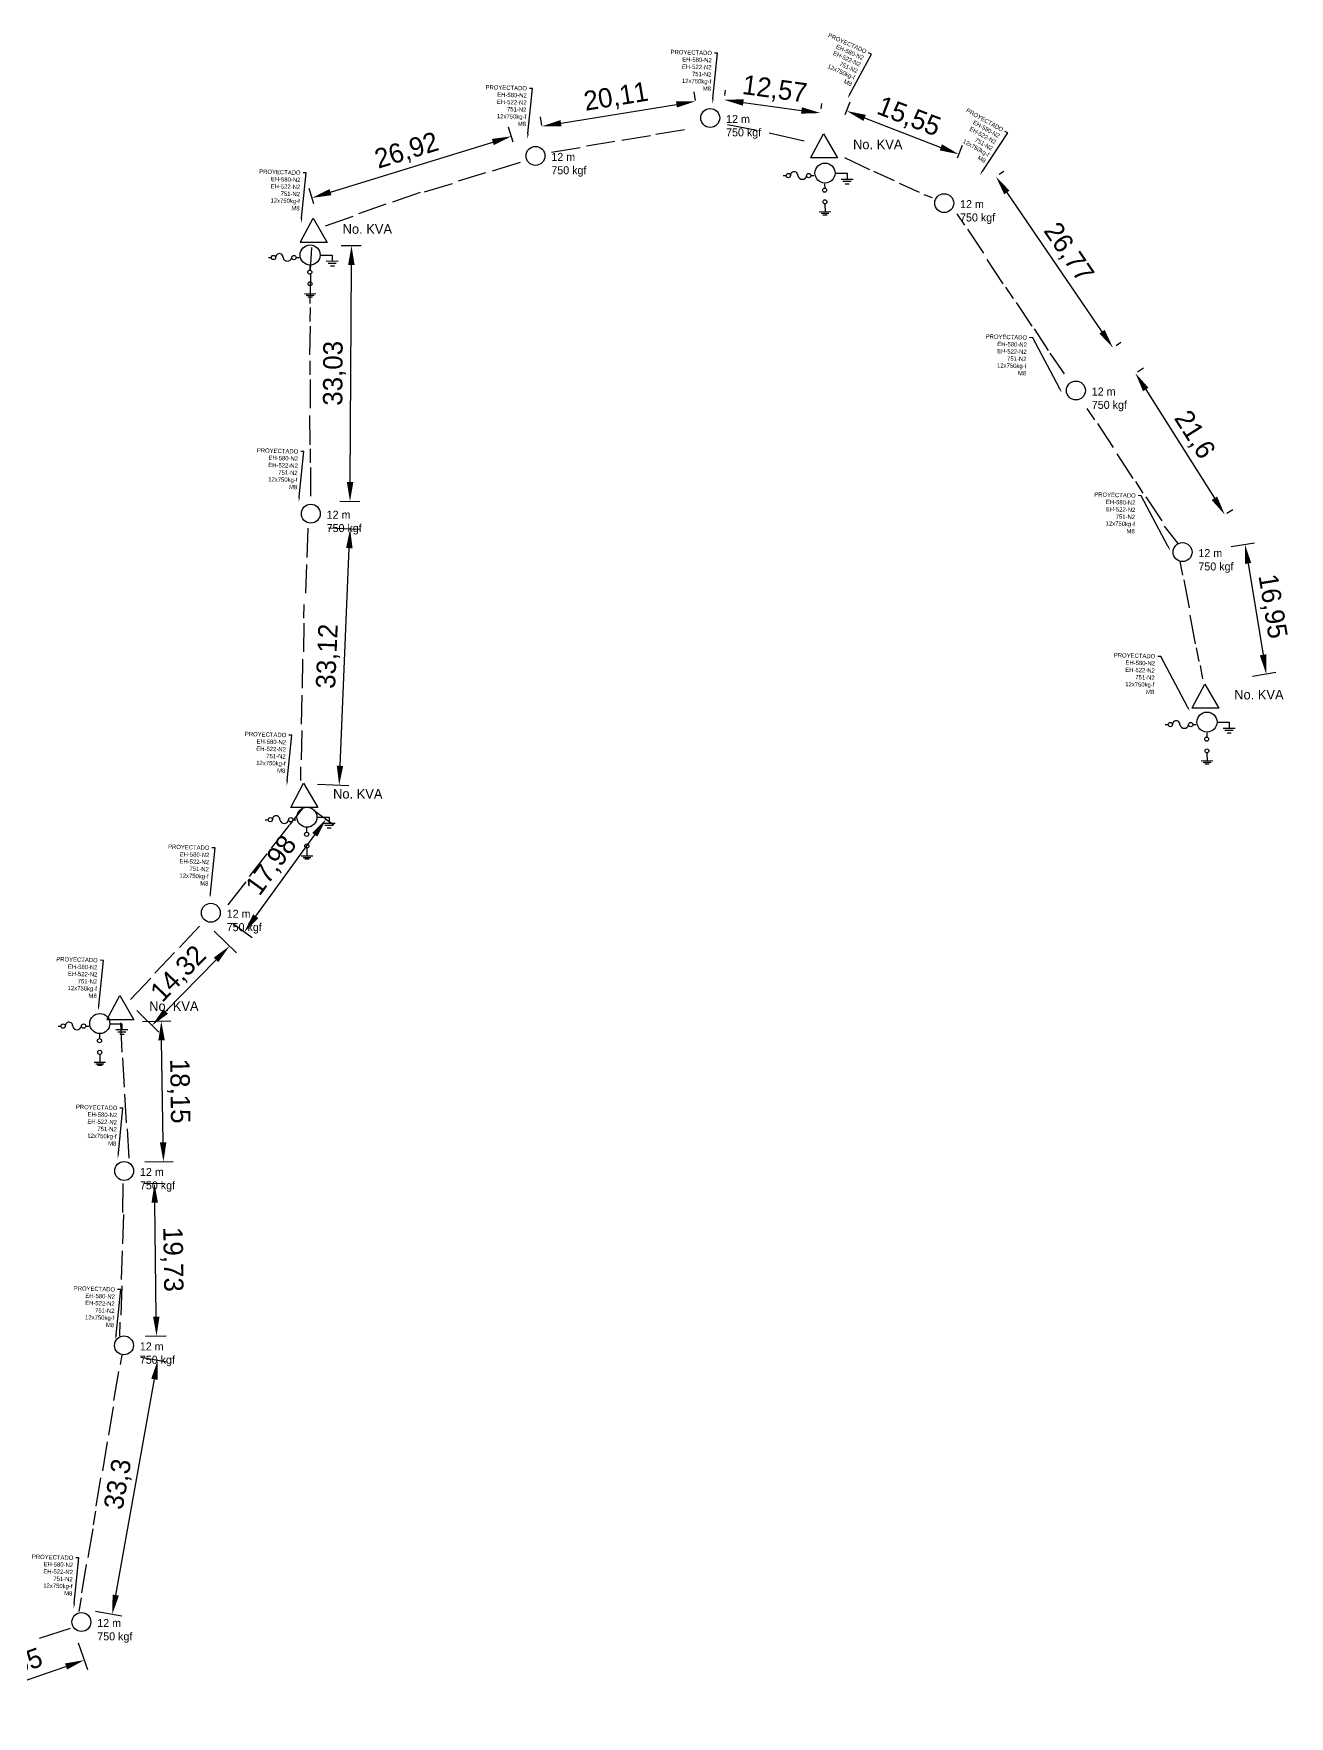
# Model space of a CAD drawing. Header units: millimetres. Extents: x -3588 to 75209, y -3737 to 38254.
# Drawn here: x 32088.8 to 32250.9, y 19067.6 to 19284.8 of the extents above; entities that cross this region are included whole.
import ezdxf
from ezdxf import colors
from ezdxf.entities.mleader import LeaderData, LeaderLine
from ezdxf.math import Vec2, Vec3

# ---------------------------------------------------------------- set-up
doc = ezdxf.new("R2010")
doc.units = ezdxf.units.MM
doc.linetypes.add('CONTINUA', pattern=[0])
doc.layers.add('Mancheta', color=255, linetype='Continuous')
doc.dimstyles.new('ISO-25', dxfattribs={"dimtxt": 2.5, "dimasz": 2.5, "dimexe": 1.25, "dimexo": 0.625, "dimtad": 1, "dimtxsty": 'Standard', "dimcen": 2.5, "dimadec": 0, "dimazin": 0, "dimtfac": 1, "dimtmove": 0, "dimatfit": 3, "dimfxl": 1, "dimarcsym": 0})

# ---------------------------------------------------------------- blocks, each defined once
blk = doc.blocks.new('*D841')
at = {"color": 0, "lineweight": -2, "transparency": 16777216}
for p, q in [((32094.57, 19077.07), (32095.74, 19073.67)), ((32080.17, 19069.6), (32092.97, 19074.03)), ((32077.04, 19071), (32078.22, 19067.6))]:
    blk.add_line(p, q, dxfattribs=at)
at = {"color": 0, "transparency": 16777216}
for points in [[(32092.84, 19074.43), (32093.11, 19073.64), (32095.33, 19074.85)], [(32080.04, 19069.99), (32080.31, 19069.21), (32077.81, 19068.78)]]:
    blk.add_solid(points, dxfattribs=at)
at = {"layer": 'Defpoints', "color": 0, "transparency": 16777216}
for p in [(32094.36, 19077.66), (32095.33, 19074.85), (32076.84, 19071.59)]:
    blk.add_point(p, dxfattribs=at)
at = {"color": 0, "transparency": 16777216, "insert": (32085.89, 19073.79), "char_height": 2.5, "attachment_point": 5, "rotation": 19.0946}
blk.add_mtext('18,55', dxfattribs=at)
blk = doc.blocks.new('*D842')
at = {"color": 0, "lineweight": -2, "transparency": 16777216}
for p, q in [((32102.65, 19113.96), (32106.06, 19113.35)), ((32099.4, 19083.25), (32104.39, 19111.11)), ((32096.79, 19081.18), (32100.19, 19080.57))]:
    blk.add_line(p, q, dxfattribs=at)
at = {"color": 0, "transparency": 16777216}
for points in [[(32103.98, 19111.19), (32104.8, 19111.04), (32104.83, 19113.57)], [(32098.99, 19083.32), (32099.81, 19083.18), (32098.96, 19080.79)]]:
    blk.add_solid(points, dxfattribs=at)
at = {"layer": 'Defpoints', "color": 0, "transparency": 16777216}
for p in [(32102.04, 19114.07), (32104.83, 19113.57), (32096.17, 19081.29)]:
    blk.add_point(p, dxfattribs=at)
at = {"color": 0, "transparency": 16777216, "insert": (32099.84, 19097.55), "char_height": 2.5, "attachment_point": 5, "rotation": 79.8511}
blk.add_mtext('33,3', dxfattribs=at)
blk = doc.blocks.new('*D843')
at = {"color": 0, "lineweight": -2, "transparency": 16777216}
for p, q in [((32102.97, 19136.4), (32105.65, 19136.43)), ((32104.64, 19119.18), (32104.43, 19133.92)), ((32103.24, 19116.67), (32105.92, 19116.7))]:
    blk.add_line(p, q, dxfattribs=at)
at = {"color": 0, "transparency": 16777216}
for points in [[(32104.85, 19133.92), (32104.02, 19133.91), (32104.4, 19136.42)], [(32105.05, 19119.19), (32104.22, 19119.18), (32104.67, 19116.68)]]:
    blk.add_solid(points, dxfattribs=at)
at = {"layer": 'Defpoints', "color": 0, "transparency": 16777216}
for p in [(32102.34, 19136.39), (32104.4, 19136.42), (32102.61, 19116.66)]:
    blk.add_point(p, dxfattribs=at)
at = {"color": 0, "transparency": 16777216, "insert": (32106.62, 19126.58), "char_height": 2.5, "attachment_point": 5, "rotation": 270.7912}
blk.add_mtext('19,73', dxfattribs=at)
blk = doc.blocks.new('*D844')
at = {"color": 0, "lineweight": -2, "transparency": 16777216}
for p, q in [((32102.87, 19157.31), (32106.53, 19157.36)), ((32105.52, 19141.7), (32105.32, 19154.85)), ((32103.15, 19139.16), (32106.81, 19139.22))]:
    blk.add_line(p, q, dxfattribs=at)
at = {"color": 0, "transparency": 16777216}
for points in [[(32105.74, 19154.85), (32104.9, 19154.84), (32105.28, 19157.35)], [(32105.94, 19141.7), (32105.1, 19141.69), (32105.56, 19139.2)]]:
    blk.add_solid(points, dxfattribs=at)
at = {"layer": 'Defpoints', "color": 0, "transparency": 16777216}
for p in [(32102.25, 19157.3), (32105.28, 19157.35), (32102.52, 19139.15)]:
    blk.add_point(p, dxfattribs=at)
at = {"color": 0, "transparency": 16777216, "insert": (32107.5, 19148.3), "char_height": 2.5, "attachment_point": 5, "rotation": 270.8686}
blk.add_mtext('18,15', dxfattribs=at)
blk = doc.blocks.new('*D845')
at = {"color": 0, "lineweight": -2, "transparency": 16777216}
for p, q in [((32112.13, 19168.95), (32114.99, 19166.16)), ((32105.84, 19158.58), (32112.35, 19165.24)), ((32102.13, 19158.7), (32104.98, 19155.91))]:
    blk.add_line(p, q, dxfattribs=at)
at = {"color": 0, "transparency": 16777216}
for points in [[(32112.05, 19165.53), (32112.64, 19164.95), (32114.09, 19167.03)], [(32105.54, 19158.87), (32106.13, 19158.28), (32104.09, 19156.79)]]:
    blk.add_solid(points, dxfattribs=at)
at = {"layer": 'Defpoints', "color": 0, "transparency": 16777216}
for p in [(32111.68, 19169.38), (32114.09, 19167.03), (32101.68, 19159.14)]:
    blk.add_point(p, dxfattribs=at)
at = {"color": 0, "transparency": 16777216, "insert": (32107.6, 19163.36), "char_height": 2.5, "attachment_point": 5, "rotation": 45.6807}
blk.add_mtext('14,32', dxfattribs=at)
blk = doc.blocks.new('*D846')
at = {"color": 0, "lineweight": -2, "transparency": 16777216}
for p, q in [((32125.03, 19184.53), (32127.57, 19182.69)), ((32117.48, 19170.89), (32125.09, 19181.4)), ((32114.48, 19169.97), (32117.03, 19168.13))]:
    blk.add_line(p, q, dxfattribs=at)
at = {"color": 0, "transparency": 16777216}
for points in [[(32124.76, 19181.64), (32125.43, 19181.16), (32126.56, 19183.42)], [(32117.15, 19171.13), (32117.82, 19170.64), (32116.02, 19168.86)]]:
    blk.add_solid(points, dxfattribs=at)
at = {"layer": 'Defpoints', "color": 0, "transparency": 16777216}
for p in [(32124.52, 19184.9), (32126.56, 19183.42), (32113.98, 19170.34)]:
    blk.add_point(p, dxfattribs=at)
at = {"color": 0, "transparency": 16777216, "insert": (32119.6, 19177.37), "char_height": 2.5, "attachment_point": 5, "rotation": 54.0938}
blk.add_mtext('17,98', dxfattribs=at)
blk = doc.blocks.new('*D847')
at = {"color": 0, "lineweight": -2, "transparency": 16777216}
for p, q in [((32126.88, 19221.01), (32130.91, 19220.84)), ((32128.36, 19190.29), (32129.56, 19218.39)), ((32125.46, 19187.92), (32129.5, 19187.74))]:
    blk.add_line(p, q, dxfattribs=at)
at = {"color": 0, "transparency": 16777216}
for points in [[(32129.14, 19218.41), (32129.98, 19218.37), (32129.67, 19220.89)], [(32127.94, 19190.31), (32128.77, 19190.28), (32128.25, 19187.8)]]:
    blk.add_solid(points, dxfattribs=at)
at = {"layer": 'Defpoints', "color": 0, "transparency": 16777216}
for p in [(32126.26, 19221.04), (32129.67, 19220.89), (32124.84, 19187.94)]:
    blk.add_point(p, dxfattribs=at)
at = {"color": 0, "transparency": 16777216, "insert": (32126.88, 19204.43), "char_height": 2.5, "attachment_point": 5, "rotation": 87.551}
blk.add_mtext('33,12', dxfattribs=at)
blk = doc.blocks.new('*D848')
at = {"color": 0, "lineweight": -2, "transparency": 16777216}
for p, q in [((32128.52, 19257.47), (32131.09, 19257.45)), ((32129.66, 19226.93), (32129.83, 19254.96)), ((32128.33, 19224.44), (32130.9, 19224.42))]:
    blk.add_line(p, q, dxfattribs=at)
at = {"color": 0, "transparency": 16777216}
for points in [[(32129.41, 19254.96), (32130.24, 19254.96), (32129.84, 19257.46)], [(32129.24, 19226.93), (32130.08, 19226.93), (32129.65, 19224.43)]]:
    blk.add_solid(points, dxfattribs=at)
at = {"layer": 'Defpoints', "color": 0, "transparency": 16777216}
for p in [(32127.9, 19257.47), (32129.84, 19257.46), (32127.7, 19224.44)]:
    blk.add_point(p, dxfattribs=at)
at = {"color": 0, "transparency": 16777216, "insert": (32127.66, 19240.96), "char_height": 2.5, "attachment_point": 5, "rotation": 89.6647}
blk.add_mtext('33,03', dxfattribs=at)
blk = doc.blocks.new('*D849')
at = {"color": 0, "lineweight": -2, "transparency": 16777216}
for p, q in [((32150.71, 19270.78), (32150.11, 19272.74)), ((32127.14, 19264.35), (32148.09, 19270.81)), ((32124.98, 19262.85), (32124.38, 19264.81))]:
    blk.add_line(p, q, dxfattribs=at)
at = {"color": 0, "transparency": 16777216}
for points in [[(32147.96, 19271.21), (32148.21, 19270.41), (32150.47, 19271.55)], [(32127.01, 19264.75), (32127.26, 19263.95), (32124.75, 19263.61)]]:
    blk.add_solid(points, dxfattribs=at)
at = {"layer": 'Defpoints', "color": 0, "transparency": 16777216}
for p in [(32150.47, 19271.55), (32150.89, 19270.18), (32125.17, 19262.25)]:
    blk.add_point(p, dxfattribs=at)
at = {"color": 0, "transparency": 16777216, "insert": (32137, 19269.57), "char_height": 2.5, "attachment_point": 5, "rotation": 17.1368}
blk.add_mtext('26,92', dxfattribs=at)
blk = doc.blocks.new('*D850')
at = {"color": 0, "lineweight": -2, "transparency": 16777216}
for p, q in [((32174.26, 19276.18), (32174.07, 19277.31)), ((32156.9, 19273.24), (32171.81, 19275.68)), ((32154.41, 19272.94), (32154.23, 19274.07))]:
    blk.add_line(p, q, dxfattribs=at)
at = {"color": 0, "transparency": 16777216}
for points in [[(32171.74, 19276.09), (32171.87, 19275.27), (32174.27, 19276.08)], [(32156.83, 19273.65), (32156.96, 19272.83), (32154.43, 19272.84)]]:
    blk.add_solid(points, dxfattribs=at)
at = {"layer": 'Defpoints', "color": 0, "transparency": 16777216}
for p in [(32174.27, 19276.08), (32174.36, 19275.57), (32154.51, 19272.33)]:
    blk.add_point(p, dxfattribs=at)
at = {"color": 0, "transparency": 16777216, "insert": (32164.02, 19276.52), "char_height": 2.5, "attachment_point": 5, "rotation": 9.2762}
blk.add_mtext('20,11', dxfattribs=at)
blk = doc.blocks.new('*D851')
at = {"color": 0, "lineweight": -2, "transparency": 16777216}
for p, q in [((32178.04, 19276.82), (32178.13, 19277.5)), ((32180.44, 19275.92), (32187.94, 19274.9)), ((32190.49, 19275.11), (32190.59, 19275.8))]:
    blk.add_line(p, q, dxfattribs=at)
at = {"color": 0, "transparency": 16777216}
for points in [[(32180.5, 19276.34), (32180.38, 19275.51), (32177.96, 19276.26)], [(32188, 19275.31), (32187.88, 19274.48), (32190.42, 19274.56)]]:
    blk.add_solid(points, dxfattribs=at)
at = {"layer": 'Defpoints', "color": 0, "transparency": 16777216}
for p in [(32177.95, 19276.2), (32190.41, 19274.5), (32190.42, 19274.56)]:
    blk.add_point(p, dxfattribs=at)
at = {"color": 0, "transparency": 16777216, "insert": (32184.47, 19277.48), "char_height": 2.5, "attachment_point": 5, "rotation": 352.2045}
blk.add_mtext('12,57', dxfattribs=at)
blk = doc.blocks.new('*D852')
at = {"color": 0, "lineweight": -2, "transparency": 16777216}
for p, q in [((32193.59, 19274.38), (32194.22, 19276)), ((32196.1, 19273.93), (32205.94, 19270.13)), ((32208.1, 19268.77), (32208.72, 19270.39))]:
    blk.add_line(p, q, dxfattribs=at)
at = {"color": 0, "transparency": 16777216}
for points in [[(32196.25, 19274.32), (32195.95, 19273.54), (32193.77, 19274.83)], [(32206.09, 19270.52), (32205.79, 19269.74), (32208.27, 19269.23)]]:
    blk.add_solid(points, dxfattribs=at)
at = {"layer": 'Defpoints', "color": 0, "transparency": 16777216}
for p in [(32193.36, 19273.79), (32207.87, 19268.19), (32208.27, 19269.23)]:
    blk.add_point(p, dxfattribs=at)
at = {"color": 0, "transparency": 16777216, "insert": (32201.77, 19273.97), "char_height": 2.5, "attachment_point": 5, "rotation": 338.8654}
blk.add_mtext('15,55', dxfattribs=at)
blk = doc.blocks.new('*D853')
at = {"color": 0, "lineweight": -2, "transparency": 16777216}
for p, q in [((32213.48, 19266.66), (32214.08, 19267.07)), ((32214.46, 19264.3), (32226.75, 19246.33)), ((32228.6, 19244.56), (32229.2, 19244.97))]:
    blk.add_line(p, q, dxfattribs=at)
at = {"color": 0, "transparency": 16777216}
for points in [[(32214.81, 19264.54), (32214.12, 19264.07), (32213.05, 19266.36)], [(32227.1, 19246.57), (32226.41, 19246.1), (32228.16, 19244.27)]]:
    blk.add_solid(points, dxfattribs=at)
at = {"layer": 'Defpoints', "color": 0, "transparency": 16777216}
for p in [(32212.97, 19266.31), (32228.16, 19244.27), (32228.08, 19244.21)]:
    blk.add_point(p, dxfattribs=at)
at = {"color": 0, "transparency": 16777216, "insert": (32222.33, 19256.49), "char_height": 2.5, "attachment_point": 5, "rotation": 304.3711}
blk.add_mtext('26,77', dxfattribs=at)
blk = doc.blocks.new('*D854')
at = {"color": 0, "lineweight": -2, "transparency": 16777216}
for p, q in [((32231.34, 19241.17), (32232.12, 19241.66)), ((32232.4, 19238.88), (32241.26, 19224.84)), ((32242.88, 19222.9), (32243.65, 19223.39))]:
    blk.add_line(p, q, dxfattribs=at)
at = {"color": 0, "transparency": 16777216}
for points in [[(32232.75, 19239.1), (32232.05, 19238.65), (32231.06, 19240.99)], [(32241.61, 19225.06), (32240.91, 19224.61), (32242.6, 19222.72)]]:
    blk.add_solid(points, dxfattribs=at)
at = {"layer": 'Defpoints', "color": 0, "transparency": 16777216}
for p in [(32230.82, 19240.83), (32242.35, 19222.57), (32242.6, 19222.72)]:
    blk.add_point(p, dxfattribs=at)
at = {"color": 0, "transparency": 16777216, "insert": (32238.59, 19232.97), "char_height": 2.5, "attachment_point": 5, "rotation": 302.265}
blk.add_mtext('21,6', dxfattribs=at)
blk = doc.blocks.new('*D855')
at = {"color": 0, "lineweight": -2, "transparency": 16777216}
for p, q in [((32243.45, 19218.6), (32246.43, 19219.09)), ((32245.61, 19216.42), (32247.55, 19204.63)), ((32246.2, 19201.88), (32249.19, 19202.37))]:
    blk.add_line(p, q, dxfattribs=at)
at = {"color": 0, "transparency": 16777216}
for points in [[(32246.02, 19216.49), (32245.2, 19216.35), (32245.2, 19218.89)], [(32247.96, 19204.7), (32247.13, 19204.56), (32247.95, 19202.17)]]:
    blk.add_solid(points, dxfattribs=at)
at = {"layer": 'Defpoints', "color": 0, "transparency": 16777216}
for p in [(32242.83, 19218.5), (32245.58, 19201.78), (32247.95, 19202.17)]:
    blk.add_point(p, dxfattribs=at)
at = {"color": 0, "transparency": 16777216, "insert": (32248.63, 19210.86), "char_height": 2.5, "attachment_point": 5, "rotation": 279.3444}
blk.add_mtext('16,95', dxfattribs=at)

msp = doc.modelspace()

# ---------------------------------------------------------------- linework, layer by layer
at = {"color": 1}
for p, q in [((32178.383, 19273.068), (32182.193, 19272.363)), ((32183.782, 19272.017), (32188.298, 19270.96)), ((32193.482, 19268.838), (32196.727, 19267.287)), ((32197.262, 19267.041), (32199.897, 19265.836)), ((32200.551, 19265.52), (32203.127, 19264.345)), ((32203.743, 19264.065), (32204.807, 19263.674)), ((32217.988, 19246.696), (32219.793, 19243.921)), ((32220.024, 19243.551), (32221.876, 19240.915)), ((32234.772, 19221.226), (32236.537, 19219.012)), ((32089.536, 19077.677), (32093.576, 19078.997))]:
    msp.add_line(p, q, dxfattribs=at)
at = {"color": 10}
for p, q in [((32160.179, 19270.318), (32163.84, 19270.909)), ((32164.734, 19271.044), (32168.467, 19271.646)), ((32169.122, 19271.831), (32172.852, 19272.444)), ((32189.17, 19268.833), (32190.796, 19271.888)), ((32190.796, 19271.888), (32192.618, 19268.768)), ((32148.063, 19267.117), (32151.685, 19268.202)), ((32155.656, 19269.498), (32159.388, 19270.1)), ((32192.618, 19268.768), (32189.117, 19268.768)), ((32143.642, 19265.802), (32147.194, 19266.866)), ((32185.586, 19266.48), (32185.971, 19266.48)), ((32189.161, 19266.48), (32189.55, 19266.48)), ((32192.363, 19266.794), (32193.84, 19266.793)), ((32193.054, 19266.037), (32194.603, 19266.036)), ((32193.84, 19266.793), (32193.841, 19266.058)), ((32135.16, 19263.114), (32138.732, 19264.353)), ((32139.265, 19264.397), (32142.886, 19265.482)), ((32190.937, 19265.44), (32190.942, 19264.863)), ((32193.298, 19265.763), (32194.341, 19265.763)), ((32193.588, 19265.434), (32194.114, 19265.434)), ((32130.799, 19261.61), (32134.303, 19262.826)), ((32191.73, 19261.792), (32190.235, 19261.775)), ((32190.972, 19262.834), (32190.983, 19261.784)), ((32123.265, 19257.916), (32124.892, 19260.971)), ((32124.892, 19260.971), (32126.713, 19257.851)), ((32126.487, 19260.018), (32130.058, 19261.257)), ((32191.498, 19261.584), (32190.473, 19261.572)), ((32191.28, 19261.381), (32190.69, 19261.375)), ((32209.039, 19260.07), (32208.058, 19261.555)), ((32211.472, 19256.486), (32209.428, 19259.581)), ((32126.713, 19257.851), (32123.212, 19257.851)), ((32119.108, 19255.903), (32119.493, 19255.903)), ((32122.683, 19255.903), (32123.072, 19255.903)), ((32124.568, 19254.287), (32124.733, 19257.2)), ((32125.885, 19256.217), (32127.362, 19256.216)), ((32126.576, 19255.46), (32128.125, 19255.459)), ((32126.82, 19255.186), (32127.863, 19255.186)), ((32127.362, 19256.216), (32127.362, 19255.481)), ((32214.007, 19252.51), (32211.923, 19255.664)), ((32124.459, 19254.863), (32124.464, 19254.286)), ((32124.514, 19249.971), (32124.607, 19253.751)), ((32127.11, 19254.857), (32127.636, 19254.857)), ((32125.251, 19251.215), (32123.757, 19251.198)), ((32125.02, 19251.007), (32123.995, 19250.995)), ((32124.802, 19250.804), (32124.212, 19250.798)), ((32124.494, 19252.257), (32124.505, 19251.206)), ((32215.314, 19250.611), (32214.333, 19252.096)), ((32124.502, 19247.667), (32124.545, 19249.445)), ((32217.747, 19247.027), (32215.703, 19250.121)), ((32124.45, 19243.335), (32124.541, 19247.042)), ((32124.491, 19240.776), (32124.486, 19242.555)), ((32124.557, 19236.445), (32124.547, 19240.153)), ((32225.809, 19234.955), (32224.828, 19236.44)), ((32124.492, 19231.729), (32124.482, 19235.51)), ((32228.242, 19231.371), (32226.198, 19234.465)), ((32124.542, 19229.425), (32124.538, 19231.204)), ((32230.776, 19227.394), (32228.693, 19230.549)), ((32124.609, 19225.093), (32124.599, 19228.802)), ((32232.083, 19225.496), (32231.103, 19226.98)), ((32234.517, 19221.912), (32232.473, 19225.006)), ((32124.11, 19217.208), (32124.235, 19220.987)), ((32123.948, 19212.598), (32124.071, 19216.305)), ((32237.178, 19214.927), (32236.851, 19216.676)), ((32238.029, 19210.679), (32237.347, 19214.324)), ((32123.698, 19209.345), (32123.732, 19211.124)), ((32238.82, 19206.03), (32238.125, 19209.746)), ((32123.669, 19205.013), (32123.74, 19208.721)), ((32239.288, 19203.773), (32238.96, 19205.522)), ((32123.502, 19200.3), (32123.574, 19204.08)), ((32239.778, 19201.512), (32239.451, 19203.261)), ((32238.392, 19197.802), (32240.019, 19200.858)), ((32240.019, 19200.858), (32241.841, 19197.737)), ((32123.404, 19195.688), (32123.476, 19199.396)), ((32241.841, 19197.737), (32238.34, 19197.737)), ((32123.406, 19191.091), (32123.479, 19194.871)), ((32234.915, 19195.613), (32235.3, 19195.613)), ((32238.49, 19195.614), (32238.879, 19195.614)), ((32240.266, 19194.574), (32240.271, 19193.997)), ((32241.692, 19195.927), (32243.169, 19195.926)), ((32242.383, 19195.17), (32243.932, 19195.169)), ((32242.627, 19194.896), (32243.67, 19194.896)), ((32242.917, 19194.567), (32243.443, 19194.567)), ((32243.169, 19195.926), (32243.17, 19195.191)), ((32123.283, 19188.401), (32123.317, 19190.18)), ((32241.059, 19190.925), (32239.564, 19190.908)), ((32240.828, 19190.717), (32239.802, 19190.706)), ((32240.609, 19190.514), (32240.019, 19190.508)), ((32240.301, 19191.967), (32240.312, 19190.917)), ((32122.033, 19185.001), (32123.66, 19188.056)), ((32123.66, 19188.056), (32125.481, 19184.936)), ((32121.873, 19182.695), (32123.517, 19184.757)), ((32125.481, 19184.936), (32121.98, 19184.936)), ((32125.474, 19183.652), (32126.951, 19183.65)), ((32126.951, 19183.65), (32126.952, 19182.916)), ((32118.697, 19183.337), (32119.082, 19183.337)), ((32119.508, 19179.658), (32121.832, 19182.641)), ((32122.272, 19183.338), (32122.661, 19183.338)), ((32124.048, 19182.298), (32124.053, 19181.721)), ((32126.165, 19182.894), (32127.714, 19182.894)), ((32126.409, 19182.621), (32127.452, 19182.621)), ((32126.699, 19182.291), (32127.225, 19182.291)), ((32124.083, 19179.691), (32124.094, 19178.641)), ((32116.667, 19176.025), (32118.946, 19178.95)), ((32124.841, 19178.649), (32123.346, 19178.632)), ((32124.61, 19178.441), (32123.584, 19178.43)), ((32124.391, 19178.238), (32123.801, 19178.232)), ((32113.913, 19172.343), (32116.236, 19175.326)), ((32107.62, 19166.851), (32110.228, 19169.588)), ((32104.431, 19163.518), (32106.99, 19166.203)), ((32101.325, 19160.129), (32103.933, 19162.866)), ((32098.285, 19157.595), (32099.911, 19160.651)), ((32099.911, 19160.651), (32101.733, 19157.53)), ((32101.733, 19157.53), (32098.232, 19157.53)), ((32091.948, 19156.698), (32092.333, 19156.698)), ((32095.523, 19156.698), (32095.912, 19156.698)), ((32097.299, 19155.658), (32097.304, 19155.081)), ((32098.725, 19157.012), (32100.202, 19157.011)), ((32099.416, 19156.255), (32100.965, 19156.254)), ((32099.66, 19155.981), (32100.703, 19155.981)), ((32099.95, 19155.652), (32100.476, 19155.652)), ((32100.218, 19153.323), (32100.066, 19157.101)), ((32100.202, 19157.011), (32100.202, 19156.276)), ((32097.334, 19153.052), (32097.345, 19152.001)), ((32098.091, 19152.01), (32096.597, 19151.993)), ((32097.86, 19151.802), (32096.835, 19151.79)), ((32097.642, 19151.599), (32097.052, 19151.593)), ((32100.536, 19148.836), (32100.327, 19152.611)), ((32100.781, 19144.23), (32100.577, 19147.933)), ((32101.124, 19139.646), (32100.916, 19143.421)), ((32100.326, 19132.652), (32100.349, 19136.361)), ((32100.305, 19128.602), (32100.426, 19132.381)), ((32100.15, 19123.992), (32100.268, 19127.699)), ((32100.093, 19119.395), (32100.213, 19123.174)), ((32099.935, 19116.707), (32099.992, 19118.486)), ((32100.186, 19114.218), (32099.982, 19112.998)), ((32099.759, 19112.11), (32099.131, 19108.382)), ((32099.084, 19107.563), (32098.469, 19103.906)), ((32098.31, 19103.015), (32097.682, 19099.287)), ((32097.45, 19098.379), (32096.835, 19094.721)), ((32096.785, 19094.098), (32096.49, 19092.343)), ((32096.446, 19091.818), (32095.818, 19088.09)), ((32095.587, 19087.181), (32094.971, 19083.524)), ((32094.921, 19082.901), (32094.626, 19081.146))]:
    msp.add_line(p, q, dxfattribs=at)
for centre, radius in [((32176.163, 19273.922), 1.222), ((32153.602, 19269.03), 1.222), ((32186.248, 19266.487), 0.276), ((32188.885, 19266.483), 0.276), ((32190.981, 19266.809), 1.294), ((32190.943, 19264.599), 0.263), ((32206.375, 19262.929), 1.222), ((32190.966, 19263.094), 0.26), ((32124.503, 19256.232), 1.294), ((32119.77, 19255.91), 0.276), ((32122.407, 19255.906), 0.276), ((32124.464, 19254.022), 0.263), ((32124.488, 19252.516), 0.26), ((32223.384, 19238.743), 1.222), ((32124.589, 19222.842), 1.222), ((32237.15, 19217.887), 1.222), ((32240.31, 19195.942), 1.294), ((32235.577, 19195.62), 0.276), ((32238.214, 19195.616), 0.276), ((32240.272, 19193.733), 0.263), ((32240.295, 19192.227), 0.26), ((32119.359, 19183.345), 0.276), ((32121.996, 19183.34), 0.276), ((32124.092, 19183.666), 1.294), ((32124.054, 19181.457), 0.263), ((32124.077, 19179.951), 0.26), ((32111.68, 19171.325), 1.222), ((32097.343, 19157.027), 1.294), ((32092.61, 19156.705), 0.276), ((32095.247, 19156.701), 0.276), ((32097.304, 19154.817), 0.263), ((32097.328, 19153.312), 0.26), ((32100.485, 19138.001), 1.222), ((32100.462, 19115.486), 1.222), ((32094.965, 19079.782), 1.222)]:
    msp.add_circle(centre, radius, dxfattribs=at)
for centre, radius, start, end in [((32187.004, 19266.508), 0.481, 356.0473, 179.98075), ((32188.046, 19266.575), 0.571, 190.00363, 350.3175), ((32120.526, 19255.931), 0.481, 356.0473, 179.98075), ((32121.568, 19255.998), 0.571, 190.00363, 350.3175), ((32236.333, 19195.642), 0.481, 356.0473, 179.98075), ((32237.375, 19195.708), 0.571, 190.00363, 350.3175), ((32120.115, 19183.366), 0.481, 356.0473, 179.98075), ((32121.157, 19183.432), 0.571, 190.00363, 350.3175), ((32093.366, 19156.726), 0.481, 356.0473, 179.98075), ((32094.408, 19156.793), 0.571, 190.00363, 350.3175)]:
    msp.add_arc(centre, radius, start, end, dxfattribs=at)

# ---------------------------------------------------------------- texts
at = {"color": 10, "attachment_point": 1}
for s, width, gutter_width, insert, char_height in [('12 m^J750 kgf ', 21.10344, 5.166, (32178.211, 19274.306), 1.03321), ('No. KVA', 17.75852, 6.215, (32194.604, 19271.134), 1.243), ('12 m^J750 kgf ', 21.10344, 5.166, (32155.65, 19269.415), 1.03321), ('12 m^J750 kgf ', 21.10344, 5.166, (32208.423, 19263.314), 1.03321), ('No. KVA', 17.75852, 6.215, (32128.699, 19260.216), 1.243), ('12 m^J750 kgf ', 21.10344, 5.166, (32225.432, 19239.128), 1.03321), ('12 m^J750 kgf ', 21.10344, 5.166, (32126.636, 19223.226), 1.03321), ('12 m^J750 kgf ', 21.10344, 5.166, (32239.198, 19218.271), 1.03321), ('No. KVA', 17.75852, 6.215, (32243.826, 19200.103), 1.243), ('No. KVA', 17.75852, 6.215, (32127.467, 19187.302), 1.243), ('12 m^J750 kgf ', 21.10344, 5.166, (32113.728, 19171.71), 1.03321), ('No. KVA', 17.75852, 6.215, (32103.719, 19159.896), 1.243), ('12 m^J750 kgf ', 21.10344, 5.166, (32102.533, 19138.385), 1.03321), ('12 m^J750 kgf ', 21.10344, 5.166, (32102.51, 19115.87), 1.03321), ('12 m^J750 kgf ', 21.10344, 5.166, (32097.013, 19080.166), 1.03321)]:
    msp.add_mtext_dynamic_manual_height_columns(s, width=width, gutter_width=gutter_width, heights=[0], dxfattribs=dict(at, insert=insert, char_height=char_height))

# ---------------------------------------------------------------- dimensions: what is measured, and where the dimension line sits
at = {"color": 1}
for p1, p2, distance, picture, middle in [((32177.953, 19276.201), (32190.408, 19274.495), 0.064, '*D851', (32184.472, 19277.475)), ((32154.5141, 19272.3263), (32174.3564, 19275.5671), 0.521, '*D850', (32164.0154, 19276.517)), ((32193.364, 19273.793), (32207.871, 19268.185), 1.115, '*D852', (32201.77, 19273.972)), ((32125.168, 19262.251), (32150.894, 19270.183), 1.425, '*D849', (32136.997, 19269.57)), ((32212.969, 19266.308), (32228.082, 19244.212), 0.1, '*D853', (32222.328, 19256.493)), ((32127.704, 19224.443), (32127.897, 19257.471), -1.943, '*D848', (32127.66, 19240.958)), ((32230.816, 19240.835), (32242.349, 19222.566), 0.293, '*D854', (32238.592, 19232.969)), ((32124.84, 19187.943), (32126.255, 19221.036), -3.414, '*D847', (32126.877, 19204.432)), ((32242.831, 19218.496), (32245.582, 19201.775), 2.402, '*D855', (32248.632, 19210.864)), ((32113.977, 19170.341), (32124.519, 19184.901), -2.518, '*D846', (32119.6, 19177.366)), ((32101.68, 19159.14), (32111.682, 19169.383), -3.368, '*D845', (32107.6, 19163.364)), ((32102.523, 19139.151), (32102.248, 19157.3), -3.034, '*D844', (32107.502, 19148.303)), ((32102.613, 19116.656), (32102.341, 19136.387), -2.058, '*D843', (32106.618, 19126.579)), ((32096.171, 19081.289), (32102.039, 19114.072), -2.834, '*D842', (32099.844, 19097.548)), ((32076.838, 19071.59), (32094.363, 19077.656), -2.97, '*D841', (32085.89, 19073.785))]:
    dim = msp.add_aligned_dim(p1=p1, p2=p2, distance=distance, dimstyle='ISO-25', dxfattribs=at)
    dim.commit()
    dim.dimension.update_dxf_attribs({"geometry": picture, "text_midpoint": middle})

# ---------------------------------------------------------------- leaders
at = {"layer": 'Mancheta', "color": 1, "linetype": 'CONTINUA'}
ml = msp.add_multileader_mtext('Standard', dxfattribs=at)
ml.set_content('PROYECTADO\\PEH-580-N2\\PEH-522-N2\\P751-N2    \\P12x750kg-f\\PM8', color=1)
ml.set_leader_properties()
ml.build(insert=Vec2(0, 0))
ml.multileader.update_dxf_attribs({"arrow_head_size": 0.648})
ctx = ml.context
ctx.base_point, ctx.char_height, ctx.arrow_head_size, ctx.landing_gap_size, ctx.plane_origin, ctx.plane_x_axis, ctx.plane_y_axis = Vec3(32191.136, 19284.774), 0.5529, 0.648, 0.324, Vec3(32197.818, 19291.973), Vec3(0.9132764, -0.4073405), Vec3(0.4073405, 0.9132764)
ctx.text_align_type = 2
notes = []
notes.append((ctx, [(0, (1, 1, 0), (32196.975, 19282.17), (-0.9132764, 0.4073405), 0.401, [(0, [(32193.893, 19276.44)], 0, [])])]))
ctx.mtext.insert, ctx.mtext.text_direction, ctx.mtext.rotation, ctx.mtext.alignment, ctx.mtext.flow_direction = Vec3(32196.427, 19282.722), Vec3(0.9132764, -0.4073405), 5.8636452, 3, 5
ml = msp.add_multileader_mtext('Standard', dxfattribs=at)
ml.set_content('PROYECTADO\\PEH-580-N2\\PEH-522-N2\\P751-N2    \\P12x750kg-f\\PM8', color=1)
ml.set_leader_properties()
ml.build(insert=Vec2(0, 0))
ml.multileader.update_dxf_attribs({"arrow_head_size": 0.648})
ctx = ml.context
ctx.base_point, ctx.char_height, ctx.arrow_head_size, ctx.landing_gap_size, ctx.plane_origin, ctx.plane_x_axis, ctx.plane_y_axis = Vec3(32170.72, 19282.46), 0.5529, 0.648, 0.324, Vec3(32174.149, 19291.665), Vec3(0.9996111, -0.027885), Vec3(0.027885, 0.9996111)
ctx.text_align_type = 2
notes.append((ctx, [(0, (1, 1, 0), (32177.112, 19282.282), (-0.9996111, 0.027885), 0.401, [(0, [(32176.451, 19275.81)], 0, [])])]))
ctx.mtext.insert, ctx.mtext.text_direction, ctx.mtext.rotation, ctx.mtext.alignment, ctx.mtext.flow_direction = Vec3(32176.395, 19282.583), Vec3(0.9996111, -0.027885), 6.2552967, 3, 5
ml = msp.add_multileader_mtext('Standard', dxfattribs=at)
ml.set_content('PROYECTADO\\PEH-580-N2\\PEH-522-N2\\P751-N2    \\P12x750kg-f\\PM8', color=1)
ml.set_leader_properties()
ml.build(insert=Vec2(0, 0))
ml.multileader.update_dxf_attribs({"arrow_head_size": 0.648})
ctx = ml.context
ctx.base_point, ctx.char_height, ctx.arrow_head_size, ctx.landing_gap_size, ctx.plane_origin, ctx.plane_x_axis, ctx.plane_y_axis = Vec3(32146.832, 19277.907), 0.5529, 0.648, 0.324, Vec3(32150.261, 19287.112), Vec3(0.9996111, -0.027885), Vec3(0.027885, 0.9996111)
ctx.text_align_type = 2
notes.append((ctx, [(0, (1, 1, 0), (32153.224, 19277.729), (-0.9996111, 0.027885), 0.401, [(0, [(32152.562, 19271.257)], 0, [])])]))
ctx.mtext.insert, ctx.mtext.text_direction, ctx.mtext.rotation, ctx.mtext.alignment, ctx.mtext.flow_direction = Vec3(32152.507, 19278.03), Vec3(0.9996111, -0.027885), 6.2552967, 3, 5
ml = msp.add_multileader_mtext('Standard', dxfattribs=at)
ml.set_content('PROYECTADO\\PEH-580-N2\\PEH-522-N2\\P751-N2    \\P12x750kg-f\\PM8', color=1)
ml.set_leader_properties()
ml.build(insert=Vec2(0, 0))
ml.multileader.update_dxf_attribs({"arrow_head_size": 0.648})
ctx = ml.context
ctx.base_point, ctx.char_height, ctx.arrow_head_size, ctx.landing_gap_size, ctx.plane_origin, ctx.plane_x_axis, ctx.plane_y_axis = Vec3(32208.99, 19275.119), 0.5529, 0.648, 0.324, Vec3(32216.295, 19281.686), Vec3(0.8728599, -0.4879709), Vec3(0.4879709, 0.8728599)
ctx.text_align_type = 2
notes.append((ctx, [(0, (1, 1, 0), (32214.572, 19271.999), (-0.8728599, 0.4879709), 0.401, [(0, [(32210.986, 19266.57)], 0, [])])]))
ctx.mtext.insert, ctx.mtext.text_direction, ctx.mtext.rotation, ctx.mtext.alignment, ctx.mtext.flow_direction = Vec3(32214.076, 19272.598), Vec3(0.8728599, -0.4879709), 5.7734217, 3, 5
ml = msp.add_multileader_mtext('Standard', dxfattribs=at)
ml.set_content('PROYECTADO\\PEH-580-N2\\PEH-522-N2\\P751-N2    \\P12x750kg-f\\PM8', color=1)
ml.set_leader_properties()
ml.build(insert=Vec2(0, 0))
ml.multileader.update_dxf_attribs({"arrow_head_size": 0.648})
ctx = ml.context
ctx.base_point, ctx.char_height, ctx.arrow_head_size, ctx.landing_gap_size, ctx.plane_origin, ctx.plane_x_axis, ctx.plane_y_axis = Vec3(32117.603, 19267.014), 0.5529, 0.648, 0.324, Vec3(32121.032, 19276.219), Vec3(0.9996111, -0.027885), Vec3(0.027885, 0.9996111)
ctx.text_align_type = 2
notes.append((ctx, [(0, (1, 1, 0), (32123.994, 19266.836), (-0.9996111, 0.027885), 0.401, [(0, [(32123.333, 19260.364)], 0, [])])]))
ctx.mtext.insert, ctx.mtext.text_direction, ctx.mtext.rotation, ctx.mtext.alignment, ctx.mtext.flow_direction = Vec3(32123.277, 19267.137), Vec3(0.9996111, -0.027885), 6.2552967, 3, 5
ml = msp.add_multileader_mtext('Standard', dxfattribs=at)
ml.set_content('PROYECTADO\\PEH-580-N2\\PEH-522-N2\\P751-N2    \\P12x750kg-f\\PM8', color=1)
ml.set_leader_properties()
ml.build(insert=Vec2(0, 0))
ml.multileader.update_dxf_attribs({"arrow_head_size": 0.648})
ctx = ml.context
ctx.base_point, ctx.char_height, ctx.arrow_head_size, ctx.landing_gap_size, ctx.plane_origin, ctx.plane_x_axis, ctx.plane_y_axis = Vec3(32211.409, 19245.732), 0.5529, 0.648, 0.324, Vec3(32219.243, 19254.319), Vec3(0.9996111, -0.027885), Vec3(0.027885, 0.9996111)
ctx.text_align_type = 2
notes.append((ctx, [(0, (1, 1, 0), (32217.801, 19245.554), (-0.9996111, 0.027885), 0.401, [(0, [(32221.544, 19238.464)], 0, [])])]))
ctx.mtext.insert, ctx.mtext.text_direction, ctx.mtext.rotation, ctx.mtext.width, ctx.mtext.alignment, ctx.mtext.flow_direction = Vec3(32217.084, 19245.855), Vec3(0.9996111, -0.027885), 6.2552967, 5.37864, 3, 5
ml = msp.add_multileader_mtext('Standard', dxfattribs=at)
ml.set_content('PROYECTADO\\PEH-580-N2\\PEH-522-N2\\P751-N2    \\P12x750kg-f\\PM8', color=1)
ml.set_leader_properties()
ml.build(insert=Vec2(0, 0))
ml.multileader.update_dxf_attribs({"arrow_head_size": 0.648})
ctx = ml.context
ctx.base_point, ctx.char_height, ctx.arrow_head_size, ctx.landing_gap_size, ctx.plane_origin, ctx.plane_x_axis, ctx.plane_y_axis = Vec3(32117.302, 19231.029), 0.5529, 0.648, 0.324, Vec3(32120.731, 19240.234), Vec3(0.9996111, -0.027885), Vec3(0.027885, 0.9996111)
ctx.text_align_type = 2
notes.append((ctx, [(0, (1, 1, 0), (32123.694, 19230.851), (-0.9996111, 0.027885), 0.401, [(0, [(32123.032, 19224.379)], 0, [])])]))
ctx.mtext.insert, ctx.mtext.text_direction, ctx.mtext.rotation, ctx.mtext.alignment, ctx.mtext.flow_direction = Vec3(32122.976, 19231.152), Vec3(0.9996111, -0.027885), 6.2552967, 3, 5
ml = msp.add_multileader_mtext('Standard', dxfattribs=at)
ml.set_content('PROYECTADO\\PEH-580-N2\\PEH-522-N2\\P751-N2    \\P12x750kg-f\\PM8', color=1)
ml.set_leader_properties()
ml.build(insert=Vec2(0, 0))
ml.multileader.update_dxf_attribs({"arrow_head_size": 0.648})
ctx = ml.context
ctx.base_point, ctx.char_height, ctx.arrow_head_size, ctx.landing_gap_size, ctx.plane_origin, ctx.plane_x_axis, ctx.plane_y_axis = Vec3(32225.434, 19225.337), 0.5529, 0.648, 0.324, Vec3(32233.268, 19233.924), Vec3(0.9996111, -0.027885), Vec3(0.027885, 0.9996111)
ctx.text_align_type = 2
notes.append((ctx, [(0, (1, 1, 0), (32231.826, 19225.159), (-0.9996111, 0.027885), 0.401, [(0, [(32235.569, 19218.069)], 0, [])])]))
ctx.mtext.insert, ctx.mtext.text_direction, ctx.mtext.rotation, ctx.mtext.width, ctx.mtext.alignment, ctx.mtext.flow_direction = Vec3(32231.109, 19225.46), Vec3(0.9996111, -0.027885), 6.2552967, 5.37864, 3, 5
ml = msp.add_multileader_mtext('Standard', dxfattribs=at)
ml.set_content('PROYECTADO\\PEH-580-N2\\PEH-522-N2\\P751-N2    \\P12x750kg-f\\PM8', color=1)
ml.set_leader_properties()
ml.build(insert=Vec2(0, 0))
ml.multileader.update_dxf_attribs({"arrow_head_size": 0.648})
ctx = ml.context
ctx.base_point, ctx.char_height, ctx.arrow_head_size, ctx.landing_gap_size, ctx.plane_origin, ctx.plane_x_axis, ctx.plane_y_axis = Vec3(32227.959, 19204.592), 0.5529, 0.648, 0.324, Vec3(32235.792, 19213.179), Vec3(0.9996111, -0.027885), Vec3(0.027885, 0.9996111)
ctx.text_align_type = 2
notes.append((ctx, [(0, (1, 1, 0), (32234.35, 19204.414), (-0.9996111, 0.027885), 0.401, [(0, [(32238.093, 19197.324)], 0, [])])]))
ctx.mtext.insert, ctx.mtext.text_direction, ctx.mtext.rotation, ctx.mtext.width, ctx.mtext.alignment, ctx.mtext.flow_direction = Vec3(32233.633, 19204.715), Vec3(0.9996111, -0.027885), 6.2552967, 5.37864, 3, 5
ml = msp.add_multileader_mtext('Standard', dxfattribs=at)
ml.set_content('PROYECTADO\\PEH-580-N2\\PEH-522-N2\\P751-N2    \\P12x750kg-f\\PM8', color=1)
ml.set_leader_properties()
ml.build(insert=Vec2(0, 0))
ml.multileader.update_dxf_attribs({"arrow_head_size": 0.648})
ctx = ml.context
ctx.base_point, ctx.char_height, ctx.arrow_head_size, ctx.landing_gap_size, ctx.plane_origin, ctx.plane_x_axis, ctx.plane_y_axis = Vec3(32115.756, 19194.42), 0.5529, 0.648, 0.324, Vec3(32119.185, 19203.625), Vec3(0.9996111, -0.027885), Vec3(0.027885, 0.9996111)
ctx.text_align_type = 2
notes.append((ctx, [(0, (1, 1, 0), (32122.147, 19194.242), (-0.9996111, 0.027885), 0.401, [(0, [(32121.486, 19187.769)], 0, [])])]))
ctx.mtext.insert, ctx.mtext.text_direction, ctx.mtext.rotation, ctx.mtext.alignment, ctx.mtext.flow_direction = Vec3(32121.43, 19194.543), Vec3(0.9996111, -0.027885), 6.2552967, 3, 5
ml = msp.add_multileader_mtext('Standard', dxfattribs=at)
ml.set_content('PROYECTADO\\PEH-580-N2\\PEH-522-N2\\P751-N2    \\P12x750kg-f\\PM8', color=1)
ml.set_leader_properties()
ml.build(insert=Vec2(0, 0))
ml.multileader.update_dxf_attribs({"arrow_head_size": 0.648})
ctx = ml.context
ctx.base_point, ctx.char_height, ctx.arrow_head_size, ctx.landing_gap_size, ctx.plane_origin, ctx.plane_x_axis, ctx.plane_y_axis = Vec3(32105.834, 19179.867), 0.5529, 0.648, 0.324, Vec3(32109.263, 19189.072), Vec3(0.9996111, -0.027885), Vec3(0.027885, 0.9996111)
ctx.text_align_type = 2
notes.append((ctx, [(0, (1, 1, 0), (32112.226, 19179.689), (-0.9996111, 0.027885), 0.401, [(0, [(32111.564, 19173.216)], 0, [])])]))
ctx.mtext.insert, ctx.mtext.text_direction, ctx.mtext.rotation, ctx.mtext.alignment, ctx.mtext.flow_direction = Vec3(32111.509, 19179.99), Vec3(0.9996111, -0.027885), 6.2552967, 3, 5
ml = msp.add_multileader_mtext('Standard', dxfattribs=at)
ml.set_content('PROYECTADO\\PEH-580-N2\\PEH-522-N2\\P751-N2    \\P12x750kg-f\\PM8', color=1)
ml.set_leader_properties()
ml.build(insert=Vec2(0, 0))
ml.multileader.update_dxf_attribs({"arrow_head_size": 0.648})
ctx = ml.context
ctx.base_point, ctx.char_height, ctx.arrow_head_size, ctx.landing_gap_size, ctx.plane_origin, ctx.plane_x_axis, ctx.plane_y_axis = Vec3(32091.408, 19165.36), 0.5529, 0.648, 0.324, Vec3(32094.837, 19174.564), Vec3(0.9996111, -0.027885), Vec3(0.027885, 0.9996111)
ctx.text_align_type = 2
notes.append((ctx, [(0, (1, 1, 0), (32097.799, 19165.181), (-0.9996111, 0.027885), 0.401, [(0, [(32097.138, 19158.709)], 0, [])])]))
ctx.mtext.insert, ctx.mtext.text_direction, ctx.mtext.rotation, ctx.mtext.alignment, ctx.mtext.flow_direction = Vec3(32097.082, 19165.483), Vec3(0.9996111, -0.027885), 6.2552967, 3, 5
ml = msp.add_multileader_mtext('Standard', dxfattribs=at)
ml.set_content('PROYECTADO\\PEH-580-N2\\PEH-522-N2\\P751-N2    \\P12x750kg-f\\PM8', color=1)
ml.set_leader_properties()
ml.build(insert=Vec2(0, 0))
ml.multileader.update_dxf_attribs({"arrow_head_size": 0.648})
ctx = ml.context
ctx.base_point, ctx.char_height, ctx.arrow_head_size, ctx.landing_gap_size, ctx.plane_origin, ctx.plane_x_axis, ctx.plane_y_axis = Vec3(32093.94, 19146.293), 0.5529, 0.648, 0.324, Vec3(32097.369, 19155.498), Vec3(0.9996111, -0.027885), Vec3(0.027885, 0.9996111)
ctx.text_align_type = 2
notes.append((ctx, [(0, (1, 1, 0), (32100.332, 19146.114), (-0.9996111, 0.027885), 0.401, [(0, [(32099.67, 19139.642)], 0, [])])]))
ctx.mtext.insert, ctx.mtext.text_direction, ctx.mtext.rotation, ctx.mtext.alignment, ctx.mtext.flow_direction = Vec3(32099.615, 19146.416), Vec3(0.9996111, -0.027885), 6.2552967, 3, 5
ml = msp.add_multileader_mtext('Standard', dxfattribs=at)
ml.set_content('PROYECTADO\\PEH-580-N2\\PEH-522-N2\\P751-N2    \\P12x750kg-f\\PM8', color=1)
ml.set_leader_properties()
ml.build(insert=Vec2(0, 0))
ml.multileader.update_dxf_attribs({"arrow_head_size": 0.648})
ctx = ml.context
ctx.base_point, ctx.char_height, ctx.arrow_head_size, ctx.landing_gap_size, ctx.plane_origin, ctx.plane_x_axis, ctx.plane_y_axis = Vec3(32093.656, 19122.865), 0.5529, 0.648, 0.324, Vec3(32097.085, 19132.07), Vec3(0.9996111, -0.027885), Vec3(0.027885, 0.9996111)
ctx.text_align_type = 2
notes.append((ctx, [(0, (1, 1, 0), (32100.048, 19122.687), (-0.9996111, 0.027885), 0.401, [(0, [(32099.386, 19116.215)], 0, [])])]))
ctx.mtext.insert, ctx.mtext.text_direction, ctx.mtext.rotation, ctx.mtext.alignment, ctx.mtext.flow_direction = Vec3(32099.33, 19122.988), Vec3(0.9996111, -0.027885), 6.2552967, 3, 5
ml = msp.add_multileader_mtext('Standard', dxfattribs=at)
ml.set_content('PROYECTADO\\PEH-580-N2\\PEH-522-N2\\P751-N2    \\P12x750kg-f\\PM8', color=1)
ml.set_leader_properties()
ml.build(insert=Vec2(0, 0))
ml.multileader.update_dxf_attribs({"arrow_head_size": 0.648})
ctx = ml.context
ctx.base_point, ctx.char_height, ctx.arrow_head_size, ctx.landing_gap_size, ctx.plane_origin, ctx.plane_x_axis, ctx.plane_y_axis = Vec3(32088.256, 19088.225), 0.5529, 0.648, 0.324, Vec3(32091.685, 19097.43), Vec3(0.9996111, -0.027885), Vec3(0.027885, 0.9996111)
ctx.text_align_type = 2
notes.append((ctx, [(0, (1, 1, 0), (32094.648, 19088.047), (-0.9996111, 0.027885), 0.401, [(0, [(32093.987, 19081.575)], 0, [])])]))
ctx.mtext.insert, ctx.mtext.text_direction, ctx.mtext.rotation, ctx.mtext.alignment, ctx.mtext.flow_direction = Vec3(32093.931, 19088.348), Vec3(0.9996111, -0.027885), 6.2552967, 3, 5
for ctx, leaders in notes:
    for number, flags, end, landing, length, lines in leaders:
        leader = LeaderData()
        leader.index, (leader.has_last_leader_line, leader.has_dogleg_vector, leader.attachment_direction) = number, flags
        leader.last_leader_point, leader.dogleg_vector, leader.dogleg_length = Vec3(end), Vec3(landing), length
        for number, points, colour, breaks in lines:
            line = LeaderLine()
            line.index, line.vertices, line.color, line.breaks = number, Vec3.list(points), colors.encode_raw_color(colour), breaks
            leader.lines.append(line)
        ctx.leaders.append(leader)

doc.saveas('drawing.dxf')
